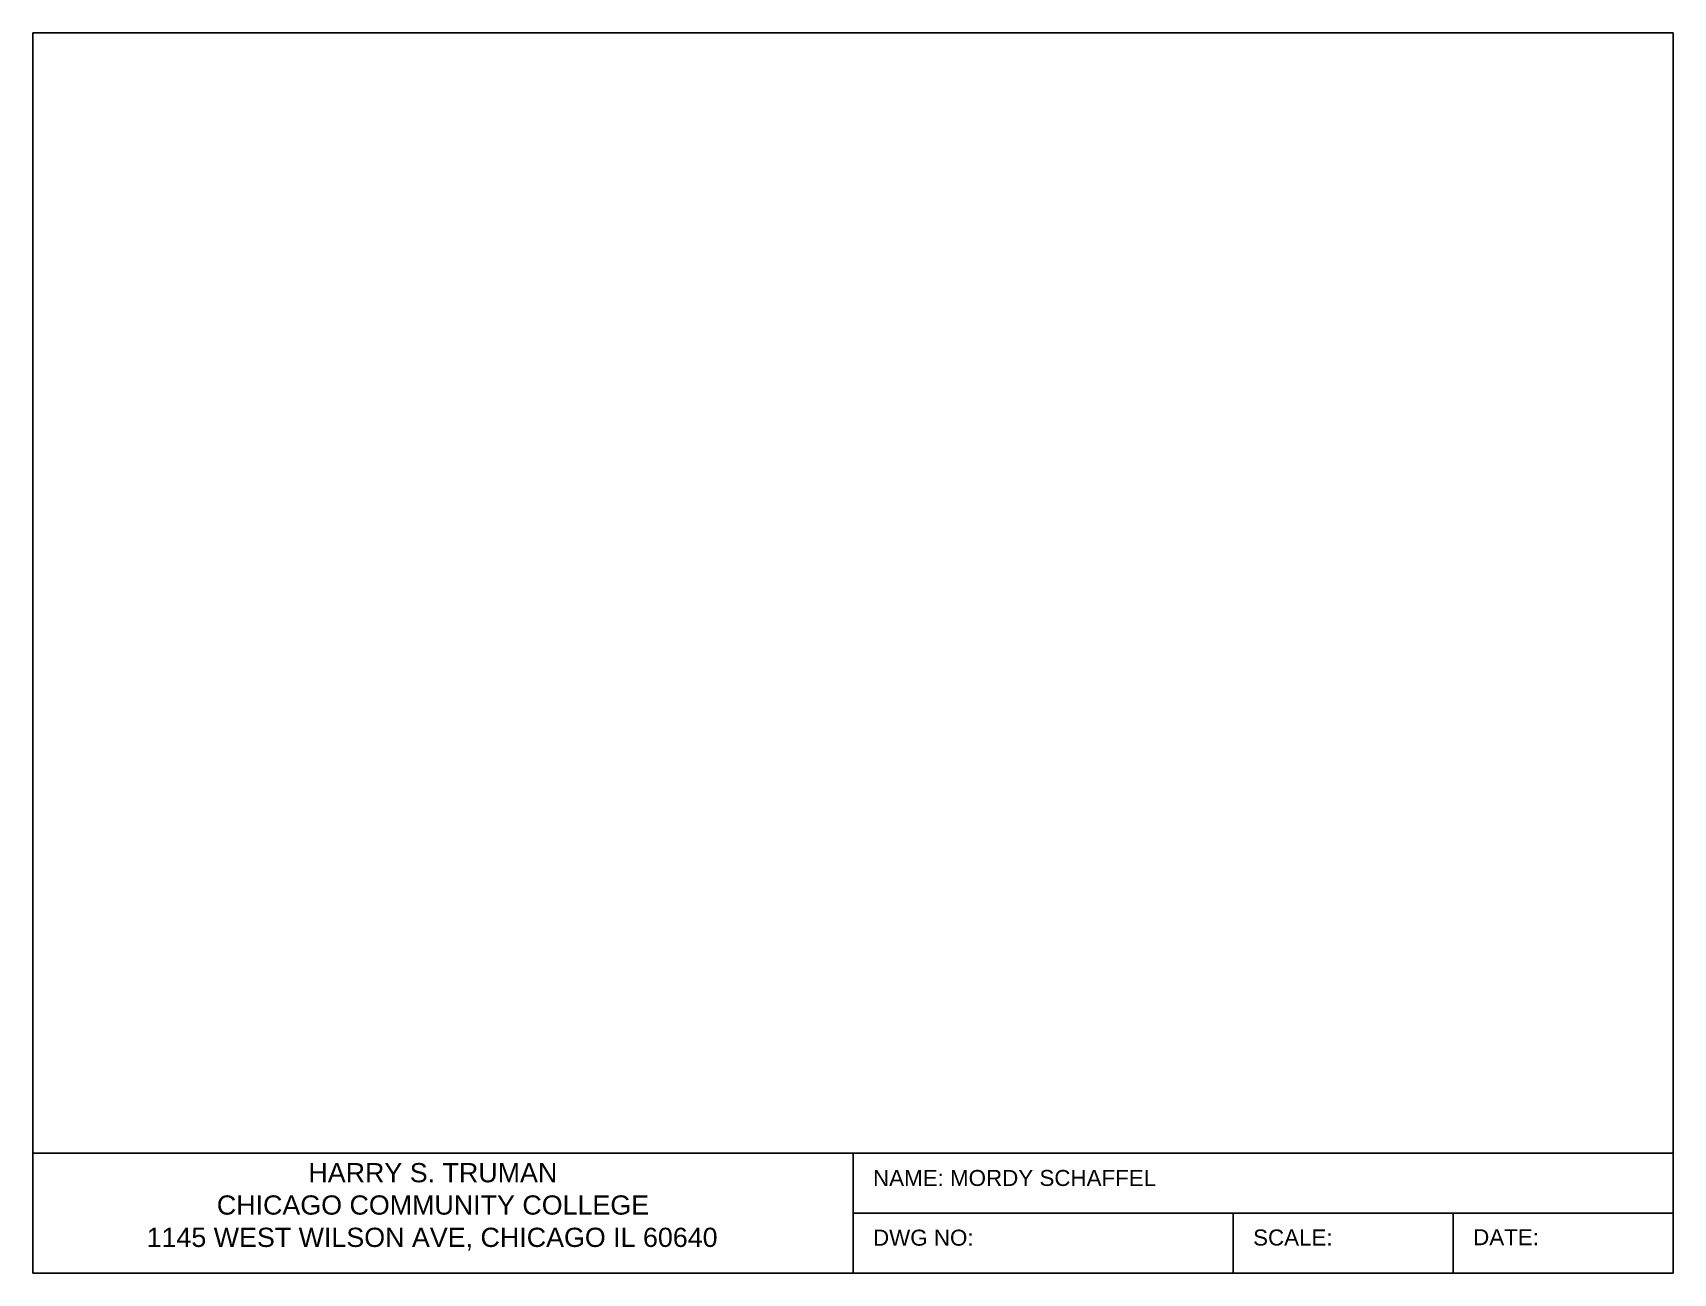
# Model space of a CAD drawing. Header units: inches. Extents: x 0 to 10.2, y 0 to 7.8.
import ezdxf

# ---------------------------------------------------------------- set-up
doc = ezdxf.new("R2010")
doc.units = ezdxf.units.IN
doc.header["$MEASUREMENT"] = 0
doc.styles.get("Standard").update_dxf_attribs({"font": 'arial.ttf'})

msp = doc.modelspace()

# ---------------------------------------------------------------- linework, layer by layer
for p, q in [((0, 0), (0, 7.75)), ((0, 7.75), (10.25, 7.75)), ((10.25, 7.75), (10.25, 0)), ((0, 0.75), (10.25, 0.75)), ((5.125, 0), (5.125, 0.75)), ((10.25, 0.375), (5.125, 0.375)), ((7.5, 0), (7.5, 0.375)), ((8.875, 0), (8.875, 0.375)), ((10.25, 0), (0, 0)), ((10.25, 0), (5.25, 0))]:
    msp.add_line(p, q)

# ---------------------------------------------------------------- texts
for s, height, p in [('HARRY S. TRUMAN', 0.12, (1.722, 0.568)), ('NAME: MORDY SCHAFFEL', 0.1, (5.25, 0.545)), ('CHICAGO COMMUNITY COLLEGE', 0.12, (1.15, 0.366)), ('1145 WEST WILSON AVE, CHICAGO IL 60640', 0.12, (0.711, 0.164)), ('DWG NO:', 0.1, (5.25, 0.172)), ('SCALE:', 0.1, (7.625, 0.173)), ('DATE: ', 0.1, (9, 0.175))]:
    msp.add_text(s, height=height).set_placement(p)

doc.saveas('drawing.dxf')
